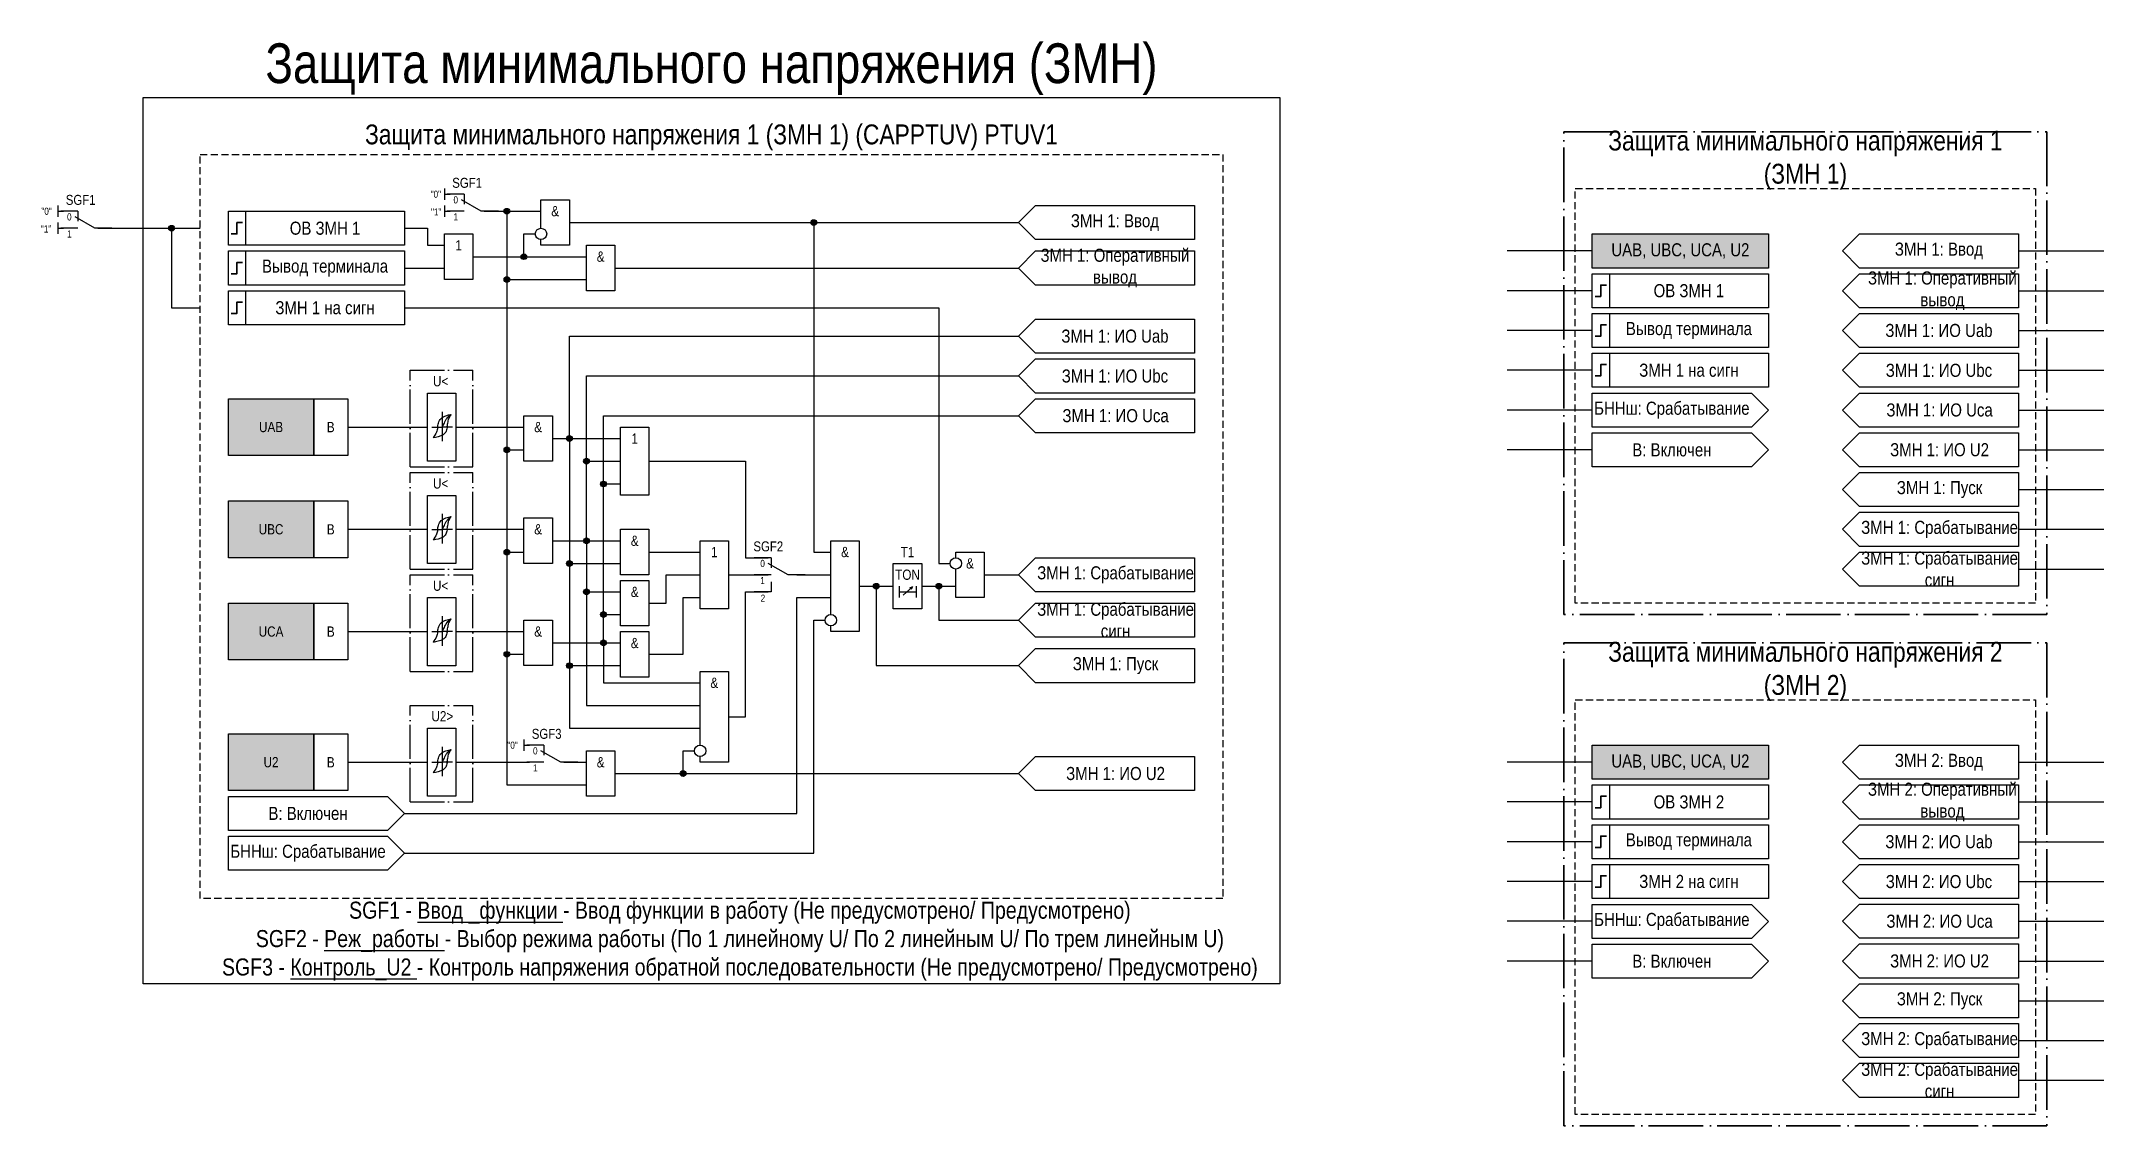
# Model space of a CAD drawing. Header units: millimetres. Extents: x -18 to 345, y -25 to 166.
import ezdxf
from ezdxf.enums import TextEntityAlignment as Align

# ---------------------------------------------------------------- set-up
doc = ezdxf.new("R2010")
doc.units = ezdxf.units.MM
doc.linetypes.add('ACAD_ISO04W100', pattern=[30, 24, -3, 0, -3])
doc.linetypes.add('штриховая2', pattern=[0.375, 0.25, -0.125])
doc.layers.add('TEXT', color=7, linetype='Continuous', lineweight=25)
doc.layers.add('Основная', color=7, linetype='Continuous')
doc.styles.add('1.8_Gost_RD', font='ARIALN.TTF', dxfattribs={"height": 1.8})
doc.styles.add('2.5_Gost_RD', font='ARIALN.TTF', dxfattribs={"height": 2.5})
doc.styles.add('3.5_Gost_RD', font='ARIALN.TTF', dxfattribs={"height": 3.5})
doc.styles.add('Вывод', font='ARIALN.TTF', dxfattribs={"height": 2.5})
doc.styles.add('Компонент', font='ARIALN.TTF', dxfattribs={"height": 3.5})

# ---------------------------------------------------------------- blocks, each defined once
blk = doc.blocks.new('Точка')
at = {"ltscale": 100}
h = blk.add_hatch(color=256, dxfattribs=at)
h.dxf.hatch_style = 1
edge = h.paths.add_edge_path()
edge.add_arc((0, 0), 0.5, 0, 360)
blk.add_circle((0, 0), 0.5, dxfattribs=at)
blk = doc.blocks.new('*U70')
at = {"layer": 'Основная', "linetype": 'ACAD_ISO04W100', "ltscale": 0.25}
for p, q in [((0, 0), (11, 0)), ((0, -17), (0, 0)), ((11, -17), (11, 0)), ((0, -17), (11, -17))]:
    blk.add_line(p, q, dxfattribs=at)
at = {"layer": 'Основная', "style": 'Компонент'}
blk.add_attdef('ОУ', text='', height=3.5, dxfattribs=at).set_placement((11, 0), align=Align.MIDDLE_CENTER)
blk = doc.blocks.new('*U79')
at = {"layer": 'Основная', "color": 0}
blk.add_line((0, 0), (7, 4), dxfattribs=at)
at = {"layer": 'Основная', "ltscale": 0.35}
blk.add_line((6, 6), (6, 2.5), dxfattribs=at)
blk = doc.blocks.new('*U81')
at = {"layer": 'Основная', "color": 0}
for p, q in [((-3, 6), (-9, 6)), ((-3, 0), (-9, 0)), ((9, 0), (3, 0))]:
    blk.add_line(p, q, dxfattribs=at)
at = {"layer": 'Основная', "ltscale": 0.25, "xscale": -1}
blk.add_blockref('*U79', (3, 0), dxfattribs=at)
at = {"layer": 'Основная'}
for tag, height, style, p in [('ОУ', 3.5, 'Компонент', (-2, 10)), ('В1', 2.5, 'Вывод', (-14, 6)), ('В2', 2.5, 'Вывод', (-6, 4)), ('В3', 2.5, 'Вывод', (-6, -2))]:
    blk.add_attdef(tag, text='', height=height, dxfattribs=dict(at, style=style)).set_placement(p, align=Align.MIDDLE_CENTER)
blk = doc.blocks.new('*U92')
at = {"layer": 'Основная', "color": 0}
for p, q in [((-3, 6), (-9, 6)), ((-3, 0), (-9, 0)), ((9, 0), (3, 0))]:
    blk.add_line(p, q, dxfattribs=at)
at = {"layer": 'Основная', "ltscale": 0.25, "xscale": -1}
blk.add_blockref('*U79', (3, 0), dxfattribs=at)
at = {"layer": 'Основная'}
for tag, height, style, p in [('ОУ', 3.5, 'Компонент', (-2, 10)), ('В1', 2.5, 'Вывод', (-13, 6)), ('В2', 2.5, 'Вывод', (-6, 4)), ('В3', 2.5, 'Вывод', (-6, -2))]:
    blk.add_attdef(tag, text='', height=height, dxfattribs=dict(at, style=style)).set_placement(p, align=Align.MIDDLE_CENTER)
blk = doc.blocks.new('*U90')
at = {"layer": 'Основная', "color": 0}
for p, q in [((-3, 6), (-9, 6)), ((-3, 0), (-9, 0)), ((9, 0), (3, 0))]:
    blk.add_line(p, q, dxfattribs=at)
at = {"layer": 'Основная', "ltscale": 0.25, "xscale": -1}
blk.add_blockref('*U79', (3, 0), dxfattribs=at)
at = {"layer": 'Основная'}
for tag, height, style, p in [('ОУ', 3.5, 'Компонент', (-4, 10)), ('В1', 2.5, 'Вывод', (-14, 6)), ('В2', 2.5, 'Вывод', (-6, 4)), ('В3', 2.5, 'Вывод', (-6, -2))]:
    blk.add_attdef(tag, text='', height=height, dxfattribs=dict(at, style=style)).set_placement(p, align=Align.MIDDLE_CENTER)
blk = doc.blocks.new('*U91')
at = {"layer": 'Основная', "linetype": 'ACAD_ISO04W100', "ltscale": 0.25}
for p, q in [((0, 0), (11, 0)), ((0, -17), (0, 0)), ((11, -17), (11, 0)), ((0, -17), (11, -17))]:
    blk.add_line(p, q, dxfattribs=at)
at = {"layer": 'Основная', "style": 'Компонент'}
blk.add_attdef('ОУ', text='', height=3.5, dxfattribs=at).set_placement((11, 0), align=Align.MIDDLE_CENTER)

msp = doc.modelspace()

# ---------------------------------------------------------------- hatches: boundary and pattern name
at = {"ltscale": 100, "true_color": 0xf7941d}
h = msp.add_hatch(color=30, dxfattribs=at)
h.dxf.hatch_style = 1
h.paths.add_polyline_path([(255, 132), (286, 132), (286, 126), (255, 126)])
at = {"ltscale": 100, "true_color": 0xef8637}
h = msp.add_hatch(color=30, dxfattribs=at)
h.dxf.hatch_style = 1
h.paths.add_polyline_path([(15, 103), (30, 103), (30, 93), (15, 93)])
h = msp.add_hatch(color=30, dxfattribs=at)
h.dxf.hatch_style = 1
h.paths.add_polyline_path([(15, 85), (30, 85), (30, 75), (15, 75)])
h = msp.add_hatch(color=30, dxfattribs=at)
h.dxf.hatch_style = 1
h.paths.add_polyline_path([(15, 67), (30, 67), (30, 57), (15, 57)])
h = msp.add_hatch(color=30, dxfattribs=at)
h.dxf.hatch_style = 1
h.paths.add_polyline_path([(15, 44), (30, 44), (30, 34), (15, 34)])
at = {"ltscale": 100, "true_color": 0xf7941d}
h = msp.add_hatch(color=30, dxfattribs=at)
h.dxf.hatch_style = 1
h.paths.add_polyline_path([(255, 42), (286, 42), (286, 36), (255, 36)])

# ---------------------------------------------------------------- linework, layer by layer
at = {"ltscale": 100}
for p, q in [((53, 140), (53, 138)), ((53, 139), (54, 139)), ((53, 137), (53, 135)), ((53, 136), (54, 136)), ((255, 129), (240, 129)), ((330, 129), (345, 129)), ((255, 122), (240, 122)), ((330, 122), (345, 122)), ((255, 115), (240, 115)), ((330, 115), (345, 115)), ((255, 108), (240, 108)), ((330, 108), (345, 108)), ((255, 101), (240, 101)), ((330, 101), (345, 101)), ((255, 94), (240, 94)), ((330, 94), (345, 94)), ((330, 87), (345, 87)), ((330, 80), (345, 80)), ((330, 73), (345, 73)), ((67, 43), (67, 41)), ((67, 42), (68, 42)), ((255, 39), (240, 39)), ((330, 39), (345, 39)), ((255, 32), (240, 32)), ((330, 32), (345, 32)), ((255, 25), (240, 25)), ((330, 25), (345, 25)), ((255, 18), (240, 18)), ((330, 18), (345, 18)), ((255, 11), (240, 11)), ((330, 11), (345, 11)), ((255, 4), (240, 4)), ((330, 4), (345, 4)), ((330, -3), (345, -3)), ((330, -10), (345, -10)), ((330, -17), (345, -17))]:
    msp.add_line(p, q, dxfattribs=at)
at = {"color": 6, "ltscale": 100}
for p, q in [((-15, 137), (-15, 135)), ((-15, 136), (-14, 136)), ((-15, 134), (-15, 132)), ((-15, 133), (-14, 133))]:
    msp.add_line(p, q, dxfattribs=at)
for p, q in [((52.6, 100.7), (52.6, 95.5)), ((52.6, 82.7), (52.6, 77.5)), ((52.6, 64.7), (52.6, 59.5)), ((52.6, 41.72), (52.6, 36.52))]:
    msp.add_line(p, q)
at = {"color": 7, "ltscale": 100}
for p, q in [((50.79, 97.99), (52.6, 97.99)), ((54.42, 97.99), (52.6, 97.99)), ((50.79, 79.99), (52.6, 79.99)), ((54.42, 79.99), (52.6, 79.99)), ((133.71, 68.4), (135.38, 69.88)), ((135.38, 69.88), (134.86, 69.66)), ((135.38, 69.88), (135.12, 69.42)), ((50.79, 61.99), (52.6, 61.99)), ((54.42, 61.99), (52.6, 61.99)), ((50.79, 39), (52.6, 39)), ((54.42, 39), (52.6, 39))]:
    msp.add_line(p, q, dxfattribs=at)
at = {"color": 3, "ltscale": 100}
msp.add_lwpolyline([(0, 156), (200, 156), (200, 0), (0, 0)], close=True, dxfattribs=at)
at = {"color": 251, "linetype": 'ACAD_ISO04W100', "lineweight": 30, "ltscale": 0.4, "true_color": 0x58595b}
for points in [[(250, 150), (335, 150), (335, 65), (250, 65)], [(250, 60), (335, 60), (335, -25), (250, -25)]]:
    msp.add_lwpolyline(points, close=True, dxfattribs=at)
at = {"linetype": 'штриховая2', "ltscale": 5}
for points in [[(10, 146), (190, 146), (190, 15), (10, 15)], [(252, 140), (333, 140), (333, 67), (252, 67)], [(252, 50), (333, 50), (333, -23), (252, -23)]]:
    msp.add_lwpolyline(points, close=True, dxfattribs=at)
at = {"ltscale": 100}
for points in [[(70, 133), (70, 138), (75, 138), (75, 130), (70, 130), (70, 131)], [(60, 136), (64, 136), (64, 124), (78, 124)], [(60, 136), (64, 136), (64, 94), (67, 94)], [(60, 136), (64, 136), (64, 76), (67, 76)], [(60, 136), (64, 136), (64, 58), (67, 58)], [(60, 136), (70, 136)], [(60, 136), (64, 136), (64, 35), (78, 35)], [(46, 133), (50, 133), (50, 130), (53, 130)], [(58, 128), (67, 128), (67, 132), (69, 132)], [(75, 134), (118, 134), (118, 76), (121, 76)], [(75, 134), (154, 134)], [(58, 128), (78, 128)], [(46, 126), (53, 126)], [(83, 126), (154, 126)], [(46, 119), (140, 119), (140, 74), (142, 74)], [(72, 96), (75, 96), (75, 114), (154, 114)], [(72, 78), (78, 78), (78, 107), (154, 107)], [(255, 103.98), (283, 103.98), (286, 100.98), (283, 97.98), (255, 97.98), (255, 103.98)], [(36, 98), (50, 98)], [(55, 98), (67, 98)], [(72, 60), (81, 60), (81, 100), (154, 100)], [(72, 96), (84, 96)], [(72, 96), (75, 96)], [(72, 96), (75, 96), (75, 74), (84, 74)], [(72, 96), (75, 96), (75, 56), (84, 56)], [(72, 96), (75, 96), (75, 45), (98, 45)], [(255, 96.98), (283, 96.98), (286, 93.98), (283, 90.98), (255, 90.98), (255, 96.98)], [(72, 78), (78, 78), (78, 92), (84, 92)], [(89, 92), (106, 92), (106, 75), (110, 75)], [(72, 60), (81, 60), (81, 88), (84, 88)], [(36, 80), (50, 80)], [(55, 80), (67, 80)], [(72, 78), (84, 78)], [(72, 78), (78, 78)], [(72, 78), (78, 78), (78, 69), (84, 69)], [(72, 78), (78, 78), (78, 49), (98, 49)], [(121, 65), (121, 78), (126, 78), (126, 62), (121, 62), (121, 63)], [(89, 76), (98, 76)], [(143, 75), (143, 76), (148, 76), (148, 68), (143, 68), (143, 73)], [(89, 67), (92, 67), (92, 72), (98, 72)], [(103, 72), (110, 72)], [(103, 47), (106, 47), (106, 69), (110, 69)], [(110.5, 70.75), (110.5, 69), (107.5, 69)], [(115, 72), (121, 72)], [(126, 70), (129, 70), (129, 56), (154, 56)], [(126, 70), (132, 70)], [(133, 70), (133, 68)], [(133, 69), (136, 69)], [(136, 70), (136, 68)], [(137, 70), (143, 70)], [(137, 70), (140, 70), (140, 64), (154, 64)], [(148, 72), (154, 72)], [(46, 30), (115, 30), (115, 68), (121, 68)], [(89, 58), (95, 58), (95, 68), (98, 68)], [(36, 62), (50, 62)], [(46, 23), (118, 23), (118, 64), (120, 64)], [(55, 62), (67, 62)], [(72, 60), (81, 60), (81, 65), (84, 65)], [(72, 60), (81, 60)], [(72, 60), (81, 60), (81, 53), (98, 53)], [(72, 60), (84, 60)], [(98, 42), (98, 54.98), (103, 54.98), (103, 39), (98, 39), (98, 40)], [(83, 37), (95, 37), (95, 41), (97, 41)], [(36, 39), (50, 39)], [(55, 39), (68, 39)], [(74, 39), (78, 39)], [(83, 37), (154, 37)], [(15, 32.98), (43, 32.98), (46, 29.98), (43, 26.98), (15, 26.98), (15, 32.98)], [(15, 25.98), (43, 25.98), (46, 22.98), (43, 19.98), (15, 19.98), (15, 25.98)], [(255, 13.98), (283, 13.98), (286, 10.98), (283, 7.98), (255, 7.98), (255, 13.98)], [(255, 6.98), (283, 6.98), (286, 3.98), (283, 0.98), (255, 0.98), (255, 6.98)]]:
    msp.add_lwpolyline(points, dxfattribs=at)
for points in [[(15, 136), (46, 136), (46, 130), (15, 130)], [(15, 136), (18, 136), (18, 130), (15, 130)], [(185, 137), (185, 131), (157, 131), (154, 134), (157, 137)], [(53, 132), (58, 132), (58, 124), (53, 124)], [(255, 132), (286, 132), (286, 126), (255, 126)], [(330, 132), (330, 126), (302, 126), (299, 129), (302, 132)], [(15, 129), (46, 129), (46, 123), (15, 123)], [(15, 129), (18, 129), (18, 123), (15, 123)], [(78, 130), (83, 130), (83, 122), (78, 122)], [(185, 129), (185, 123), (157, 123), (154, 126), (157, 129)], [(255, 125), (286, 125), (286, 119), (255, 119)], [(255, 125), (258, 125), (258, 119), (255, 119)], [(330, 125), (330, 119), (302, 119), (299, 122), (302, 125)], [(15, 122), (18, 122), (18, 116), (15, 116)], [(15, 122), (46, 122), (46, 116), (15, 116)], [(157, 117), (185, 117), (185, 111), (157, 111), (154, 114)], [(255, 118), (286, 118), (286, 112), (255, 112)], [(255, 118), (258, 118), (258, 112), (255, 112)], [(302, 118), (330, 118), (330, 112), (302, 112), (299, 115)], [(157, 110), (185, 110), (185, 104), (157, 104), (154, 107)], [(255, 111), (258, 111), (258, 105), (255, 105)], [(255, 111), (286, 111), (286, 105), (255, 105)], [(302, 111), (330, 111), (330, 105), (302, 105), (299, 108)], [(15, 103), (30, 103), (30, 93), (15, 93)], [(30, 103), (36, 103), (36, 93), (30, 93)], [(50, 103.98), (55, 103.98), (55, 91.98), (50, 91.98)], [(157, 103), (185, 103), (185, 97), (157, 97), (154, 100)], [(302, 104), (330, 104), (330, 98), (302, 98), (299, 101)], [(72, 100), (72, 92), (67, 92), (67, 100)], [(84, 98), (89, 98), (89, 86), (84, 86)], [(302, 97), (330, 97), (330, 91), (302, 91), (299, 94)], [(302, 90), (330, 90), (330, 84), (302, 84), (299, 87)], [(15, 85), (30, 85), (30, 75), (15, 75)], [(30, 85), (36, 85), (36, 75), (30, 75)], [(50, 85.98), (55, 85.98), (55, 73.98), (50, 73.98)], [(72, 82), (72, 74), (67, 74), (67, 82)], [(84, 80), (89, 80), (89, 72), (84, 72)], [(302, 83), (330, 83), (330, 77), (302, 77), (299, 80)], [(98, 78), (103, 78), (103, 66), (98, 66)], [(132, 74), (137, 74), (137, 66), (132, 66)], [(157, 75), (185, 75), (185, 69), (157, 69), (154, 72)], [(302, 76), (330, 76), (330, 70), (302, 70), (299, 73)], [(84, 71), (89, 71), (89, 63), (84, 63)], [(15, 67), (30, 67), (30, 57), (15, 57)], [(30, 67), (36, 67), (36, 57), (30, 57)], [(50, 67.99), (55, 67.99), (55, 55.99), (50, 55.99)], [(157, 67), (185, 67), (185, 61), (157, 61), (154, 64)], [(72, 64), (72, 56), (67, 56), (67, 64)], [(84, 62), (89, 62), (89, 54), (84, 54)], [(157, 59), (185, 59), (185, 53), (157, 53), (154, 56)], [(15, 44), (30, 44), (30, 34), (15, 34)], [(30, 44), (36, 44), (36, 34), (30, 34)], [(50, 45), (55, 45), (55, 33), (50, 33)], [(78, 41), (83, 41), (83, 33), (78, 33)], [(157, 40), (185, 40), (185, 34), (157, 34), (154, 37)], [(255, 42), (286, 42), (286, 36), (255, 36)], [(330, 42), (330, 36), (302, 36), (299, 39), (302, 42)], [(255, 35), (286, 35), (286, 29), (255, 29)], [(255, 35), (258, 35), (258, 29), (255, 29)], [(330, 35), (330, 29), (302, 29), (299, 32), (302, 35)], [(255, 28), (286, 28), (286, 22), (255, 22)], [(255, 28), (258, 28), (258, 22), (255, 22)], [(302, 28), (330, 28), (330, 22), (302, 22), (299, 25)], [(255, 21), (258, 21), (258, 15), (255, 15)], [(255, 21), (286, 21), (286, 15), (255, 15)], [(302, 21), (330, 21), (330, 15), (302, 15), (299, 18)], [(302, 14), (330, 14), (330, 8), (302, 8), (299, 11)], [(302, 7), (330, 7), (330, 1), (302, 1), (299, 4)], [(302, 0), (330, 0), (330, -6), (302, -6), (299, -3)], [(302, -7), (330, -7), (330, -13), (302, -13), (299, -10)], [(302, -14), (330, -14), (330, -20), (302, -20), (299, -17)]]:
    msp.add_lwpolyline(points, close=True, dxfattribs=at)
at = {"color": 6, "ltscale": 100}
for points in [[(-8, 133), (10, 133)], [(-8, 133), (5, 133), (5, 119), (10, 119)]]:
    msp.add_lwpolyline(points, dxfattribs=at)
at = {"lineweight": 30, "ltscale": 100}
for points in [[(15.5, 132), (16.5, 132), (16.5, 134), (17.5, 134)], [(17.5, 127), (16.5, 127), (16.5, 125), (15.5, 125)], [(17.5, 120), (16.5, 120), (16.5, 118), (15.5, 118)], [(255.5, 121), (256.5, 121), (256.5, 123), (257.5, 123)], [(257.5, 116), (256.5, 116), (256.5, 114), (255.5, 114)], [(257.5, 109), (256.5, 109), (256.5, 107), (255.5, 107)], [(255.5, 31), (256.5, 31), (256.5, 33), (257.5, 33)], [(257.5, 26), (256.5, 26), (256.5, 24), (255.5, 24)], [(257.5, 19), (256.5, 19), (256.5, 17), (255.5, 17)]]:
    msp.add_lwpolyline(points, dxfattribs=at)
msp.add_circle((70, 132), 1)
at = {"ltscale": 100}
for centre in [(143, 74), (121, 64), (98, 41)]:
    msp.add_circle(centre, 1, dxfattribs=at)
for points in [[(51.8, 97.9), (51.95, 98.69), (52.44, 99.53), (54.2, 100.24)], [(52.6, 97.99), (53, 98.7), (53.47, 99.58), (54.2, 100.24)], [(53.48, 97.9), (53.6, 98.69), (53.81, 99.53), (54.2, 100.24)], [(51.8, 97.9), (51.6, 97.12), (51, 96.1)], [(53.48, 97.9), (53.25, 97.12), (52.76, 96.65), (51, 96.1)], [(51.8, 79.9), (51.6, 79.12), (51, 78.1)], [(53.48, 79.9), (53.25, 79.12), (52.76, 78.65), (51, 78.1)], [(51.8, 79.9), (51.95, 80.69), (52.44, 81.53), (54.2, 82.24)], [(52.6, 79.99), (53, 80.7), (53.47, 81.58), (54.2, 82.24)], [(53.48, 79.9), (53.6, 80.69), (53.81, 81.53), (54.2, 82.24)], [(51.8, 61.9), (51.6, 61.12), (51, 60.1)], [(53.48, 61.9), (53.25, 61.12), (52.76, 60.65), (51, 60.1)], [(51.8, 61.9), (51.95, 62.69), (52.44, 63.53), (54.2, 64.24)], [(52.6, 61.99), (53, 62.7), (53.47, 63.58), (54.2, 64.24)], [(53.48, 61.9), (53.6, 62.69), (53.81, 63.53), (54.2, 64.24)], [(51.8, 38.92), (51.95, 39.71), (52.44, 40.54), (54.2, 41.26)], [(52.6, 39), (53, 39.72), (53.47, 40.6), (54.2, 41.26)], [(53.48, 38.92), (53.6, 39.71), (53.81, 40.54), (54.2, 41.26)], [(51.8, 38.92), (51.6, 38.13), (51, 37.12)], [(53.48, 38.92), (53.25, 38.13), (52.76, 37.67), (51, 37.12)]]:
    msp.add_spline(points, degree=3)

# ---------------------------------------------------------------- block references
for p in [(64, 136), (118, 134), (5, 133), (67, 128), (64, 124), (64, 94), (75, 95.98), (78, 91.98), (81, 87.98), (64, 76), (78, 77.98), (75, 73.98), (78, 68.98), (78, 68.98), (129, 69.98), (140, 69.98), (81, 65), (64, 58), (81, 60), (75, 56), (95, 37)]:
    msp.add_blockref('Точка', p, dxfattribs=at)
at = {"layer": 'Основная', "ltscale": 0.25, "xscale": 0.5, "yscale": 0.5, "zscale": 0.5}
for name, p, values in [('*U92', (58, 136), {'ОУ': 'SGF1', 'В1': '"0"', 'В2': '0', 'В3': '1'}), ('*U81', (72, 39), {'ОУ': 'SGF3', 'В1': '"0"', 'В2': '0', 'В3': '1'})]:
    msp.add_blockref(name, p, dxfattribs=at).add_auto_attribs(values)
at = {"layer": 'Основная', "color": 6, "ltscale": 0.25, "xscale": 0.5, "yscale": 0.5, "zscale": 0.5}
msp.add_blockref('*U81', (-10, 133), dxfattribs=at).add_auto_attribs({'ОУ': 'SGF1', 'В1': '"0"', 'В2': '0', 'В3': '1'})
at = {"layer": 'Основная', "ltscale": 0.25}
for name, p in [('*U70', (47, 108)), ('*U70', (47, 90)), ('*U91', (47, 72)), ('*U70', (47, 49))]:
    msp.add_blockref(name, p, dxfattribs=at)
ref = msp.add_blockref('*U90', (112, 72), dxfattribs=dict(at, xscale=0.5, yscale=0.5, zscale=0.5))
ref.add_attrib('ОУ', 'SGF2', dxfattribs={"height": 1.75, "style": 'Компонент'}).set_placement((110, 77), align=Align.MIDDLE_CENTER)
ref.add_attrib('В2', '0', dxfattribs={"height": 1.25, "style": 'Вывод'}).set_placement((109, 74), align=Align.MIDDLE_CENTER)
ref.add_attrib('В3', '1', dxfattribs={"height": 1.25, "style": 'Вывод'}).set_placement((109, 71), align=Align.MIDDLE_CENTER)

# ---------------------------------------------------------------- texts
at = {"color": 30, "ltscale": 100, "attachment_point": 5, "style": '3.5_Gost_RD'}
for s, insert, char_height, width in [('{\\C3;Защита минимального напряжения (ЗМН)}', (100, 161), 7, 200), ('Защита минимального напряжения 1 (ЗМН 1) (CAPPTUV) {\\C6;PTUV1}', (100, 149), 3.5, 180), ('Защита минимального напряжения 1 \\P(ЗМН 1)', (292.5, 145), 3.5, 85), ('Защита минимального напряжения 2 \\P(ЗМН 2)', (292.5, 55), 3.5, 85), ('SGF1 - {\\LВвод _функции} - Ввод функции в работу (Не предусмотрено/ Предусмотрено)\\PSGF2 - {\\LРеж_работы} - Выбор режима работы (По 1 линейному U/ По 2 линейным U/ По трем линейным U)\\PSGF3 - {\\LКонтроль_U2} - Контроль напряжения обратной последовательности (Не предусмотрено/ Предусмотрено)', (105, 7.5), 3, 190)]:
    msp.add_mtext(s, dxfattribs=dict(at, insert=insert, char_height=char_height, width=width))
at = {"ltscale": 100, "char_height": 1.25, "attachment_point": 1}
for s, insert, style in [('"1"', (50.65, 136.5), '3.5_Gost_RD'), ('2', (108.65, 68.5), 'Вывод')]:
    msp.add_mtext_dynamic_manual_height_columns(s, width=2, gutter_width=17.5, heights=[0], dxfattribs=dict(at, insert=insert, style=style))
at = {"ltscale": 100, "char_height": 1.8, "attachment_point": 5}
for s, insert, width, style in [('&', (72.5, 136), 5, '2.5_Gost_RD'), ('1', (55.5, 130), 5, '2.5_Gost_RD'), ('&', (80.5, 128), 5, '2.5_Gost_RD'), ('UAB', (22.5, 98), 15, '1.8_Gost_RD'), ('В ', (33, 98), 6, '1.8_Gost_RD'), ('&', (69.5, 98), 5, '2.5_Gost_RD'), ('1', (86.5, 95.98), 5, '2.5_Gost_RD'), ('UBC', (22.5, 80), 15, '1.8_Gost_RD'), ('В ', (33, 80), 6, '1.8_Gost_RD'), ('&', (69.5, 80), 5, '2.5_Gost_RD'), ('&', (86.5, 77.98), 5, '2.5_Gost_RD'), ('1', (100.5, 76), 5, '2.5_Gost_RD'), ('&', (123.5, 76), 5, '2.5_Gost_RD'), ('T1', (134.5, 76), 5, '2.5_Gost_RD'), ('TON', (134.5, 72), 5, '2.5_Gost_RD'), ('&', (145.5, 74), 5, '2.5_Gost_RD'), ('&', (86.5, 68.98), 5, '2.5_Gost_RD'), ('UCA', (22.5, 62), 15, '1.8_Gost_RD'), ('В ', (33, 62), 6, '1.8_Gost_RD'), ('&', (69.5, 62), 5, '2.5_Gost_RD'), ('&', (86.5, 59.98), 5, '2.5_Gost_RD'), ('&', (100.5, 52.98), 5, '2.5_Gost_RD'), ('U2', (22.5, 39), 15, '1.8_Gost_RD'), ('В ', (33, 39), 6, '1.8_Gost_RD'), ('&', (80.5, 38.98), 5, '2.5_Gost_RD')]:
    msp.add_mtext(s, dxfattribs=dict(at, insert=insert, width=width, style=style))
at = {"color": 6, "ltscale": 100, "insert": (-18, 133.5), "char_height": 1.25, "attachment_point": 1, "style": '3.5_Gost_RD'}
msp.add_mtext_dynamic_manual_height_columns('"1"', width=2, gutter_width=17.5, heights=[0], dxfattribs=at)
at = {"color": 7, "ltscale": 100, "char_height": 1.8, "attachment_point": 1, "style": '1.8_Gost_RD'}
for s, width, insert in [('U<', 4, (51, 106.98)), ('U<', 4, (51, 88.98)), ('U<', 5, (51, 70.98)), ('\\pi3.7178;U2>', 11, (47, 48))]:
    msp.add_mtext_dynamic_manual_height_columns(s, width=width, gutter_width=17.5, heights=[0], dxfattribs=dict(at, insert=insert))
at = {"layer": 'TEXT', "color": 0, "ltscale": 100, "char_height": 2.3, "attachment_point": 5, "style": '2.5_Gost_RD'}
for s, insert, width in [('ЗМН 1: Ввод', (171, 134), 28), ('{\\C256;ОВ ЗМН 1}', (32, 133), 28), ('{\\C256;Вывод терминала}', (32, 126), 28), ('ЗМН 1: Оперативный вывод', (171, 126), 28), ('{\\C256;UAB, UBC, UCA, U2}', (270.5, 129), 31), ('{\\C256;ЗМН 1 на сигн}', (32, 119), 27.6764), ('{\\C256;ОВ ЗМН 1}', (272, 122), 28), ('{\\C256;Вывод терминала}', (272, 115), 28), ('{\\C256;ЗМН 1: ИО Uab}', (316, 115), 28), ('{\\C256;ЗМН 1: ИО Uab}', (171, 114), 28), ('{\\C256;ЗМН 1 на сигн}', (272, 108), 27.6764), ('{\\C256;ЗМН 1: ИО Ubc}', (316, 107.98), 28), ('{\\C256;ЗМН 1: ИО Ubc}', (171, 106.98), 28), ('{\\C256;БННш: Срабатывание}', (269, 100.98), 28), ('{\\C256;ЗМН 1: ИО Uca}', (316.11, 101), 28), ('{\\C256;ЗМН 1: ИО Uca}', (171.11, 100), 28), ('{\\C256;В: Включен}', (269, 93.98), 28), ('{\\C256;ЗМН 1: ИО U2}', (316.11, 94), 28), ('{\\C256;ЗМН 1: Пуск}', (316.11, 87), 28), ('{\\C256;ЗМН 1: Срабатывание}', (316.11, 80), 28), ('{\\C256;ЗМН 1: Срабатывание сигн}', (316.11, 73), 28), ('{\\C256;ЗМН 1: Срабатывание}', (171.11, 72), 28), ('{\\C256;ЗМН 1: Срабатывание сигн}', (171.11, 64), 28), ('{\\C256;ЗМН 1: Пуск}', (171.11, 56), 28), ('{\\C256;UAB, UBC, UCA, U2}', (270.5, 39), 31), ('{\\C256;ЗМН 1: ИО U2}', (171.11, 37), 28), ('{\\C256;ОВ ЗМН 2}', (272, 32), 28), ('{\\C256;В: Включен}', (29, 29.98), 28), ('{\\C256;Вывод терминала}', (272, 25), 28), ('{\\C256;ЗМН 2: ИО Uab}', (316, 25), 28), ('{\\C256;БННш: Срабатывание}', (29, 22.98), 28), ('{\\C256;ЗМН 2 на сигн}', (272, 18), 27.6764), ('{\\C256;ЗМН 2: ИО Ubc}', (316, 17.98), 28), ('{\\C256;БННш: Срабатывание}', (269, 10.98), 28), ('{\\C256;ЗМН 2: ИО Uca}', (316.11, 11), 28), ('{\\C256;В: Включен}', (269, 3.98), 28), ('{\\C256;ЗМН 2: ИО U2}', (316.11, 4), 28), ('{\\C256;ЗМН 2: Пуск}', (316.11, -3), 28), ('{\\C256;ЗМН 2: Срабатывание}', (316.11, -10), 28), ('{\\C256;ЗМН 2: Срабатывание сигн}', (316.11, -17), 28)]:
    msp.add_mtext(s, dxfattribs=dict(at, insert=insert, width=width))
at = {"layer": 'TEXT', "ltscale": 100, "char_height": 2.3, "attachment_point": 5, "style": '2.5_Gost_RD'}
for s, insert, width in [('ЗМН 1: Ввод', (316, 129), 28), ('ЗМН 1: Оперативный вывод', (316.61, 122), 29.22), ('ЗМН 2: Ввод', (316, 39), 28), ('ЗМН 2: Оперативный вывод', (316.61, 32), 29.22)]:
    msp.add_mtext(s, dxfattribs=dict(at, insert=insert, width=width))

doc.saveas('drawing.dxf')
